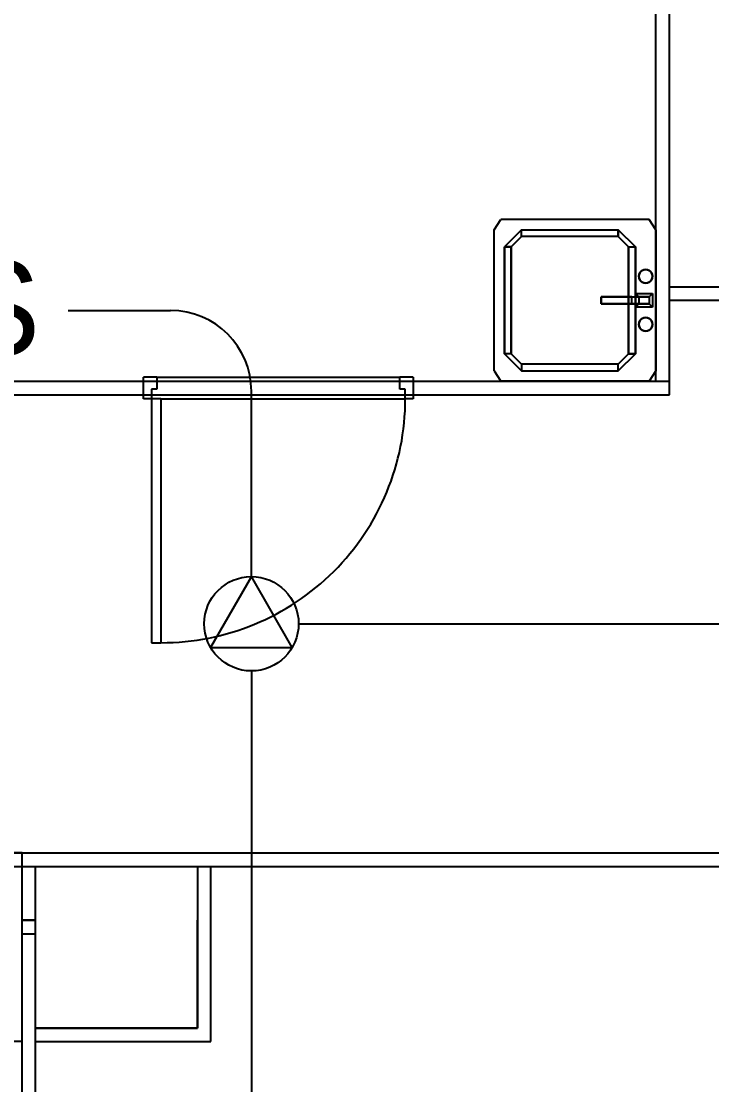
# Model space of a CAD drawing. Header units: millimetres. Extents: x 11414 to 120121, y 3637 to 81420.
# Drawn here: x 49963 to 52523, y 62017 to 65962 of the extents above; entities that cross this region are included whole.
import ezdxf
from ezdxf.enums import TextEntityAlignment as Align

# ---------------------------------------------------------------- set-up
doc = ezdxf.new("R2010")
doc.units = ezdxf.units.MM
doc.header["$LTSCALE"] = 100
doc.linetypes.add('CEN3', pattern=[26, 20, -2, 2, -2])
doc.layers.get('0').update_dxf_attribs({"color": 251})
for name, color, linetype in [('ARC-7$0$ARCH', 9, 'Continuous'), ('ARC-7$0$동물실', 9, 'Continuous'), ('REC', 21, 'Continuous'), ('sp', 21, 'Continuous'), ('SYM', 7, 'Continuous'), ('W2', 2, 'CEN3')]:
    doc.layers.add(name, color=color, linetype=linetype)
doc.styles.add('ARC-7$0$돋움', font='')
doc.styles.add('ARC-7$0$울릉도l', font='')
doc.styles.add('lpk', font='HYWULM.TTF')
doc.styles.get('ARC-7$0$돋움').set_extended_font_data('DotumChe')
doc.styles.get('ARC-7$0$울릉도l').set_extended_font_data('Dotum')

# ---------------------------------------------------------------- blocks, each defined once
blk = doc.blocks.new('ARC-7$0$SINK')
at = {"layer": 'ARC-7$0$동물실'}
for p, q in [((0, 261.9), (25.4, 300)), ((25.4, 300), (574.6, 300)), ((600, 261.9), (574.6, 300)), ((0, 261.9), (0, -261.9)), ((76.4, 198.2), (140.1, 261.9)), ((140.1, 261.9), (76.4, 198.2)), ((498.2, 261.9), (140.1, 261.9)), ((140.1, 261.9), (140.1, 236.4)), ((498.2, 261.9), (140.1, 261.9)), ((140.1, 236.4), (140.1, 261.9)), ((498.2, 261.9), (561.9, 198.2)), ((498.2, 236.4), (498.2, 261.9)), ((498.2, 261.9), (561.9, 198.2)), ((498.2, 236.4), (498.2, 261.9)), ((600, -261.9), (600, 261.9)), ((76.4, -198.2), (76.4, 198.2)), ((101.8, 198.2), (76.4, 198.2)), ((76.4, 198.2), (76.4, -198.2)), ((101.8, 198.2), (76.4, 198.2)), ((140.1, 236.4), (101.8, 198.2)), ((101.8, 198.2), (140.1, 236.4)), ((101.8, 198.2), (101.8, -198.2)), ((101.8, -198.2), (101.8, 198.2)), ((140.1, 236.4), (498.2, 236.4)), ((140.1, 236.4), (498.2, 236.4)), ((498.2, 236.4), (536.4, 198.2)), ((536.4, 198.2), (498.2, 236.4)), ((536.4, -198.2), (536.4, 198.2)), ((561.9, 198.2), (536.4, 198.2)), ((536.4, 198.2), (536.4, -198.2)), ((536.4, 198.2), (561.9, 198.2)), ((561.9, 198.2), (561.9, -198.2)), ((561.9, -198.2), (561.9, 198.2)), ((12.8, 89.1), (13.6, 95.6)), ((13.6, 95.6), (12.8, 89.1)), ((12.8, 89.1), (13.6, 95.6)), ((13.6, 95.6), (12.8, 89.1)), ((13.6, 82.5), (12.8, 89.1)), ((12.8, 89.1), (13.6, 82.5)), ((13.6, 82.5), (12.8, 89.1)), ((12.8, 89.1), (13.6, 82.5)), ((13.6, 95.6), (16.2, 101.8)), ((16.2, 101.8), (13.6, 95.6)), ((13.6, 95.6), (16.2, 101.8)), ((16.2, 101.8), (13.6, 95.6)), ((16.2, 76.3), (13.6, 82.5)), ((13.6, 82.5), (16.2, 76.3)), ((16.2, 76.3), (13.6, 82.5)), ((13.6, 82.5), (16.2, 76.3)), ((16.2, 101.8), (20.2, 107.1)), ((20.2, 107.1), (16.2, 101.8)), ((16.2, 101.8), (20.2, 107.1)), ((20.2, 107.1), (16.2, 101.8)), ((20.2, 107.1), (25.4, 111.1)), ((25.4, 111.1), (20.2, 107.1)), ((20.2, 107.1), (25.4, 111.1)), ((25.4, 111.1), (20.2, 107.1)), ((25.4, 111.1), (31.6, 113.7)), ((31.6, 113.7), (25.4, 111.1)), ((25.4, 111.1), (31.6, 113.7)), ((31.6, 113.7), (25.4, 111.1)), ((31.6, 113.7), (38.2, 114.5)), ((38.2, 114.5), (31.6, 113.7)), ((31.6, 113.7), (38.2, 114.5)), ((38.2, 114.5), (31.6, 113.7)), ((38.2, 114.5), (44.8, 113.7)), ((44.8, 113.7), (38.2, 114.5)), ((38.2, 114.5), (44.8, 113.7)), ((44.8, 113.7), (38.2, 114.5)), ((44.8, 113.7), (51, 111.1)), ((51, 111.1), (44.8, 113.7)), ((44.8, 113.7), (51, 111.1)), ((51, 111.1), (44.8, 113.7)), ((51, 111.1), (56.2, 107.1)), ((56.2, 107.1), (51, 111.1)), ((51, 111.1), (56.2, 107.1)), ((56.2, 107.1), (51, 111.1)), ((56.2, 107.1), (60.2, 101.8)), ((60.2, 101.8), (56.2, 107.1)), ((56.2, 107.1), (60.2, 101.8)), ((60.2, 101.8), (56.2, 107.1)), ((60.2, 101.8), (62.8, 95.6)), ((62.8, 95.6), (60.2, 101.8)), ((60.2, 101.8), (62.8, 95.6)), ((62.8, 95.6), (60.2, 101.8)), ((62.8, 82.5), (60.2, 76.3)), ((60.2, 76.3), (62.8, 82.5)), ((62.8, 82.5), (60.2, 76.3)), ((60.2, 76.3), (62.8, 82.5)), ((62.8, 95.6), (63.6, 89.1)), ((63.6, 89.1), (62.8, 95.6)), ((62.8, 95.6), (63.6, 89.1)), ((63.6, 89.1), (62.8, 95.6)), ((63.6, 89.1), (62.8, 82.5)), ((62.8, 82.5), (63.6, 89.1)), ((63.6, 89.1), (62.8, 82.5)), ((62.8, 82.5), (63.6, 89.1)), ((20.2, 71.1), (16.2, 76.3)), ((16.2, 76.3), (20.2, 71.1)), ((20.2, 71.1), (16.2, 76.3)), ((16.2, 76.3), (20.2, 71.1)), ((25.4, 67.1), (20.2, 71.1)), ((20.2, 71.1), (25.4, 67.1)), ((25.4, 67.1), (20.2, 71.1)), ((20.2, 71.1), (25.4, 67.1)), ((31.6, 64.5), (25.4, 67.1)), ((25.4, 67.1), (31.6, 64.5)), ((31.6, 64.5), (25.4, 67.1)), ((25.4, 67.1), (31.6, 64.5)), ((38.2, 63.6), (31.6, 64.5)), ((31.6, 64.5), (38.2, 63.6)), ((38.2, 63.6), (31.6, 64.5)), ((31.6, 64.5), (38.2, 63.6)), ((38.2, 63.6), (44.8, 64.5)), ((44.8, 64.5), (38.2, 63.6)), ((38.2, 63.6), (44.8, 64.5)), ((44.8, 64.5), (38.2, 63.6)), ((51, 67.1), (44.8, 64.5)), ((44.8, 64.5), (51, 67.1)), ((51, 67.1), (44.8, 64.5)), ((44.8, 64.5), (51, 67.1)), ((56.2, 71.1), (51, 67.1)), ((51, 67.1), (56.2, 71.1)), ((56.2, 71.1), (51, 67.1)), ((51, 67.1), (56.2, 71.1)), ((60.2, 76.3), (56.2, 71.1)), ((56.2, 71.1), (60.2, 76.3)), ((60.2, 76.3), (56.2, 71.1)), ((56.2, 71.1), (60.2, 76.3)), ((25.4, 12.8), (12.8, 25.4)), ((12.8, 25.4), (12.8, -25.4)), ((76.4, 25.4), (12.8, 25.4)), ((25.4, 12.8), (12.8, 25.4)), ((25.4, 12.8), (25.4, -12.8)), ((89.1, 12.8), (25.4, 12.8)), ((25.4, 12.8), (25.4, -12.8)), ((25.4, 12.8), (63.6, 12.8)), ((89.1, 12.8), (25.4, 12.8)), ((76.4, 25.4), (63.6, 12.8)), ((63.6, 12.8), (76.4, 25.4)), ((63.6, 12.8), (63.6, -12.8)), ((101.8, 12.8), (63.6, 12.8)), ((63.6, 12.8), (63.6, -12.8)), ((101.8, 12.8), (63.6, 12.8)), ((76.4, -25.4), (76.4, 25.4)), ((89.1, 12.8), (203.6, 12.8)), ((89.1, -12.8), (89.1, 12.8)), ((89.1, -12.8), (89.1, 12.8)), ((89.1, 12.8), (101.8, 12.8)), ((101.8, 12.8), (89.1, 12.8)), ((89.1, 12.8), (203.6, 12.8)), ((101.8, 12.8), (203.6, 12.8)), ((101.8, 12.8), (101.8, -12.8)), ((101.8, -12.8), (101.8, 12.8)), ((203.6, 12.8), (101.8, 12.8)), ((203.6, 12.8), (203.6, -12.8)), ((203.6, 12.8), (203.6, -12.8)), ((203.6, -12.8), (203.6, 12.8)), ((203.6, 12.8), (203.6, -12.8)), ((25.4, -12.8), (12.8, -25.4)), ((25.4, -12.8), (12.8, -25.4)), ((12.8, -25.4), (76.4, -25.4)), ((25.4, -12.8), (89.1, -12.8)), ((25.4, -12.8), (63.6, -12.8)), ((89.1, -12.8), (25.4, -12.8)), ((63.6, -12.8), (76.4, -25.4)), ((76.4, -25.4), (63.6, -12.8)), ((63.6, -12.8), (101.8, -12.8)), ((63.6, -12.8), (101.8, -12.8)), ((203.6, -12.8), (89.1, -12.8)), ((101.8, -12.8), (89.1, -12.8)), ((89.1, -12.8), (203.6, -12.8)), ((101.8, -12.8), (89.1, -12.8)), ((203.6, -12.8), (101.8, -12.8)), ((203.6, -12.8), (101.8, -12.8)), ((13.6, -82.5), (16.2, -76.3)), ((16.2, -76.3), (13.6, -82.5)), ((13.6, -82.5), (16.2, -76.3)), ((16.2, -76.3), (13.6, -82.5)), ((16.2, -76.3), (20.2, -71.1)), ((20.2, -71.1), (16.2, -76.3)), ((16.2, -76.3), (20.2, -71.1)), ((20.2, -71.1), (16.2, -76.3)), ((20.2, -71.1), (25.4, -67.1)), ((25.4, -67.1), (20.2, -71.1)), ((20.2, -71.1), (25.4, -67.1)), ((25.4, -67.1), (20.2, -71.1)), ((25.4, -67.1), (31.6, -64.5)), ((31.6, -64.5), (25.4, -67.1)), ((25.4, -67.1), (31.6, -64.5)), ((31.6, -64.5), (25.4, -67.1)), ((31.6, -64.5), (38.2, -63.6)), ((38.2, -63.6), (31.6, -64.5)), ((31.6, -64.5), (38.2, -63.6)), ((38.2, -63.6), (31.6, -64.5)), ((38.2, -63.6), (44.8, -64.5)), ((44.8, -64.5), (38.2, -63.6)), ((38.2, -63.6), (44.8, -64.5)), ((44.8, -64.5), (38.2, -63.6)), ((44.8, -64.5), (51, -67.1)), ((51, -67.1), (44.8, -64.5)), ((44.8, -64.5), (51, -67.1)), ((51, -67.1), (44.8, -64.5)), ((51, -67.1), (56.2, -71.1)), ((56.2, -71.1), (51, -67.1)), ((51, -67.1), (56.2, -71.1)), ((56.2, -71.1), (51, -67.1)), ((56.2, -71.1), (60.2, -76.3)), ((60.2, -76.3), (56.2, -71.1)), ((56.2, -71.1), (60.2, -76.3)), ((60.2, -76.3), (56.2, -71.1)), ((60.2, -76.3), (62.8, -82.5)), ((62.8, -82.5), (60.2, -76.3)), ((60.2, -76.3), (62.8, -82.5)), ((62.8, -82.5), (60.2, -76.3)), ((12.8, -89.1), (13.6, -82.5)), ((13.6, -82.5), (12.8, -89.1)), ((12.8, -89.1), (13.6, -82.5)), ((13.6, -82.5), (12.8, -89.1)), ((13.6, -95.6), (12.8, -89.1)), ((12.8, -89.1), (13.6, -95.6)), ((13.6, -95.6), (12.8, -89.1)), ((12.8, -89.1), (13.6, -95.6)), ((16.2, -101.8), (13.6, -95.6)), ((13.6, -95.6), (16.2, -101.8)), ((16.2, -101.8), (13.6, -95.6)), ((13.6, -95.6), (16.2, -101.8)), ((20.2, -107.1), (16.2, -101.8)), ((16.2, -101.8), (20.2, -107.1)), ((20.2, -107.1), (16.2, -101.8)), ((16.2, -101.8), (20.2, -107.1)), ((25.4, -111.1), (20.2, -107.1)), ((20.2, -107.1), (25.4, -111.1)), ((25.4, -111.1), (20.2, -107.1)), ((20.2, -107.1), (25.4, -111.1)), ((31.6, -113.7), (25.4, -111.1)), ((25.4, -111.1), (31.6, -113.7)), ((31.6, -113.7), (25.4, -111.1)), ((25.4, -111.1), (31.6, -113.7)), ((38.2, -114.5), (31.6, -113.7)), ((31.6, -113.7), (38.2, -114.5)), ((38.2, -114.5), (31.6, -113.7)), ((31.6, -113.7), (38.2, -114.5)), ((44.8, -113.7), (38.2, -114.5)), ((38.2, -114.5), (44.8, -113.7)), ((44.8, -113.7), (38.2, -114.5)), ((38.2, -114.5), (44.8, -113.7)), ((51, -111.1), (44.8, -113.7)), ((44.8, -113.7), (51, -111.1)), ((51, -111.1), (44.8, -113.7)), ((44.8, -113.7), (51, -111.1)), ((56.2, -107.1), (51, -111.1)), ((51, -111.1), (56.2, -107.1)), ((56.2, -107.1), (51, -111.1)), ((51, -111.1), (56.2, -107.1)), ((60.2, -101.8), (56.2, -107.1)), ((56.2, -107.1), (60.2, -101.8)), ((60.2, -101.8), (56.2, -107.1)), ((56.2, -107.1), (60.2, -101.8)), ((62.8, -95.6), (60.2, -101.8)), ((60.2, -101.8), (62.8, -95.6)), ((62.8, -95.6), (60.2, -101.8)), ((60.2, -101.8), (62.8, -95.6)), ((62.8, -82.5), (63.6, -89.1)), ((62.8, -82.5), (63.6, -89.1)), ((63.6, -89.1), (62.8, -82.5)), ((62.8, -82.5), (63.6, -89.1)), ((63.6, -89.1), (62.8, -95.6)), ((62.8, -95.6), (63.6, -89.1)), ((63.6, -89.1), (62.8, -95.6)), ((62.8, -95.6), (63.6, -89.1)), ((140.1, -261.9), (76.4, -198.2)), ((76.4, -198.2), (101.8, -198.2)), ((76.4, -198.2), (140.1, -261.9)), ((101.8, -198.2), (76.4, -198.2)), ((101.8, -198.2), (140.1, -236.4)), ((140.1, -236.4), (101.8, -198.2)), ((140.1, -236.4), (498.2, -236.4)), ((140.1, -261.9), (140.1, -236.4)), ((140.1, -236.4), (498.2, -236.4)), ((140.1, -261.9), (140.1, -236.4)), ((561.9, -198.2), (498.2, -261.9)), ((498.2, -236.4), (536.4, -198.2)), ((498.2, -261.9), (561.9, -198.2)), ((536.4, -198.2), (498.2, -236.4)), ((498.2, -236.4), (498.2, -261.9)), ((498.2, -236.4), (498.2, -261.9)), ((536.4, -198.2), (561.9, -198.2)), ((536.4, -198.2), (561.9, -198.2)), ((0, -261.9), (25.4, -300)), ((498.2, -261.9), (140.1, -261.9)), ((498.2, -261.9), (140.1, -261.9)), ((600, -261.9), (574.6, -300)), ((25.4, -300), (574.6, -300))]:
    blk.add_line(p, q, dxfattribs=at)
blk = doc.blocks.new('ARC-7')
at = {"layer": 'ARC-7$0$동물실', "color": 251}
for p, q in [((633332.8, -433158.5), (633332.8, -429608.5)), ((633382.8, -433208.5), (633382.8, -429608.5)), ((633382.8, -432808.5), (634882.8, -432808.5)), ((633382.8, -432858.5), (634832.8, -432858.5)), ((624882.8, -433158.5), (633382.8, -433158.5)), ((631432.8, -433223.5), (631432.8, -433143.5)), ((631482.6, -433143.5), (631432.8, -433143.5)), ((631432.8, -433208.5), (631432.8, -433158.5)), ((631432.8, -433208.5), (631432.8, -433158.5)), ((631482.6, -433143.5), (631482.6, -433187.6)), ((631482.6, -433143.5), (632382.9, -433143.5)), ((632382.9, -433187.6), (632382.9, -433143.5)), ((632432.8, -433143.5), (632382.9, -433143.5)), ((632432.8, -433143.5), (632432.8, -433223.5)), ((632432.8, -433158.5), (632432.8, -433208.5)), ((624882.8, -433208.5), (633382.8, -433208.5)), ((631462.1, -433187.6), (631462.1, -433223.5)), ((631482.6, -433187.6), (631462.1, -433187.6)), ((632403.4, -433187.6), (632382.9, -433187.6)), ((632403.4, -433187.6), (632382.9, -433187.6)), ((632403.4, -433223.5), (632403.4, -433187.6)), ((631462.1, -433223.5), (631432.8, -433223.5)), ((631462.1, -433223.5), (631462.1, -434128.7)), ((631497.4, -433223.5), (631462.1, -433223.5)), ((631497.4, -433223.5), (631497.4, -434128.7)), ((631497.4, -433223.5), (632403.4, -433223.5)), ((632432.8, -433223.5), (632403.4, -433223.5)), ((631462.1, -434128.7), (631497.4, -434128.7)), ((626032.8, -434908.5), (643282.8, -434908.5)), ((630982.8, -434908.5), (630332.8, -434908.5)), ((630982.8, -435608.5), (630982.8, -434908.5)), ((626032.8, -434958.5), (643282.8, -434958.5)), ((631032.8, -434958.5), (631632.8, -434958.5)), ((631032.8, -435558.5), (631032.8, -434958.5)), ((631032.8, -434958.5), (631632.8, -434958.5)), ((631032.8, -435558.5), (631032.8, -434958.5)), ((631632.8, -434958.5), (631632.8, -435558.5)), ((631632.8, -434958.5), (631632.8, -435558.5)), ((631682.8, -435608.5), (631682.8, -434958.5)), ((631032.8, -435158.5), (630982.8, -435158.5)), ((630982.8, -441458.5), (630982.8, -435158.5)), ((630982.8, -435158.5), (631032.8, -435158.5)), ((631032.8, -435608.5), (631032.8, -435158.5)), ((631632.8, -435558.5), (631632.8, -435158.5)), ((630982.8, -435208.5), (631032.8, -435208.5)), ((630982.8, -435608.5), (630982.8, -435208.5)), ((631032.8, -441408.5), (631032.8, -435208.5)), ((631032.8, -435558.5), (631632.8, -435558.5)), ((631632.8, -435558.5), (631032.8, -435558.5)), ((631632.8, -435558.5), (631032.8, -435558.5)), ((630982.8, -435608.5), (630332.8, -435608.5)), ((630982.8, -435608.5), (630982.8, -435608.5)), ((631032.8, -435608.5), (631682.8, -435608.5))]:
    blk.add_line(p, q, dxfattribs=at)
blk.add_arc((631498.7, -433224), 904.7, 269.9151, 0.0361, dxfattribs=at)
at = {"layer": 'ARC-7$0$동물실', "color": 251, "linetype": 'Continuous', "xscale": -1}
blk.add_blockref('ARC-7$0$SINK', (633332.8, -432858.5), dxfattribs=at)
at = {"color": 251, "style": 'ARC-7$0$돋움'}
for tag, p in [('X2', (601933.6, -417318.4)), ('X3', (611533.6, -417318.4)), ('X4', (621433.6, -417318.4)), ('X6', (641231.6, -417318.4)), ('X7', (651133.6, -417318.5)), ('X8', (661033.6, -417318.4)), ('X9', (667633.6, -417318.4)), ('X10', (676133.6, -417318.5)), ('X11', (683633.6, -417318.5)), ('X5', (631333.6, -417375.7))]:
    blk.add_attdef(tag, text='', height=750, dxfattribs=at).set_placement(p, align=Align.MIDDLE_CENTER)
at = {"layer": 'ARC-7$0$ARCH', "color": 251}
for tag, height, style, p in [('Y11', 450, 'ARC-7$0$울릉도l', (593382.5, -427808.5)), ('Y10', 450, 'ARC-7$0$울릉도l', (593382.5, -435308.5)), ('Y9', 450, 'ARC-7$0$울릉도l', (593382.5, -443808.5)), ('Y8', 450, 'ARC-7$0$울릉도l', (593382.5, -450408.5)), ('Y7', 450, 'ARC-7$0$울릉도l', (593382.5, -460308.5)), ('Y6', 750, 'ARC-7$0$돋움', (593382.5, -470208.5))]:
    blk.add_attdef(tag, text='', height=height, rotation=90, dxfattribs=dict(at, style=style)).set_placement(p, align=Align.MIDDLE_CENTER)
blk = doc.blocks.new('SP')
at = {"layer": 'SYM', "color": 2}
blk.add_lwpolyline([(0, 175), (-151.6, -87.5), (151.6, -87.5)], close=True, dxfattribs=at)
blk.add_circle((0, 0), 175, dxfattribs=at)

msp = doc.modelspace()

# ---------------------------------------------------------------- linework, layer by layer
at = {"layer": 'sp', "color": 3, "linetype": 'Continuous'}
for p, q in [((50137.6, 64889.5, 0), (50516.6, 64889.5, 0)), ((50816.6, 63902, 0), (50816.6, 64589.5, 0)), ((50991.6, 63727, 0), (55277.3, 63727, 0)), ((50816.6, 63552, 0), (50816.6, 60852, 0))]:
    msp.add_line(p, q, dxfattribs=at)
msp.add_arc((50516.6, 64589.5, 0), 300, 0, 90, dxfattribs=at)

# ---------------------------------------------------------------- block references
at = {"color": 21, "linetype": 'Continuous'}
msp.add_blockref('ARC-7', (-581016.2, 497785.5, 0), dxfattribs=at)
at = {"layer": 'REC', "color": 3, "linetype": 'Continuous'}
msp.add_blockref('SP', (50816.6, 63727, 0), dxfattribs=at)

# ---------------------------------------------------------------- texts
at = {"layer": 'W2', "style": 'lpk'}
msp.add_text('S', height=351.6, dxfattribs=at).set_placement((49879.8, 64898.4, 0), align=Align.MIDDLE_CENTER)

doc.saveas('drawing.dxf')
